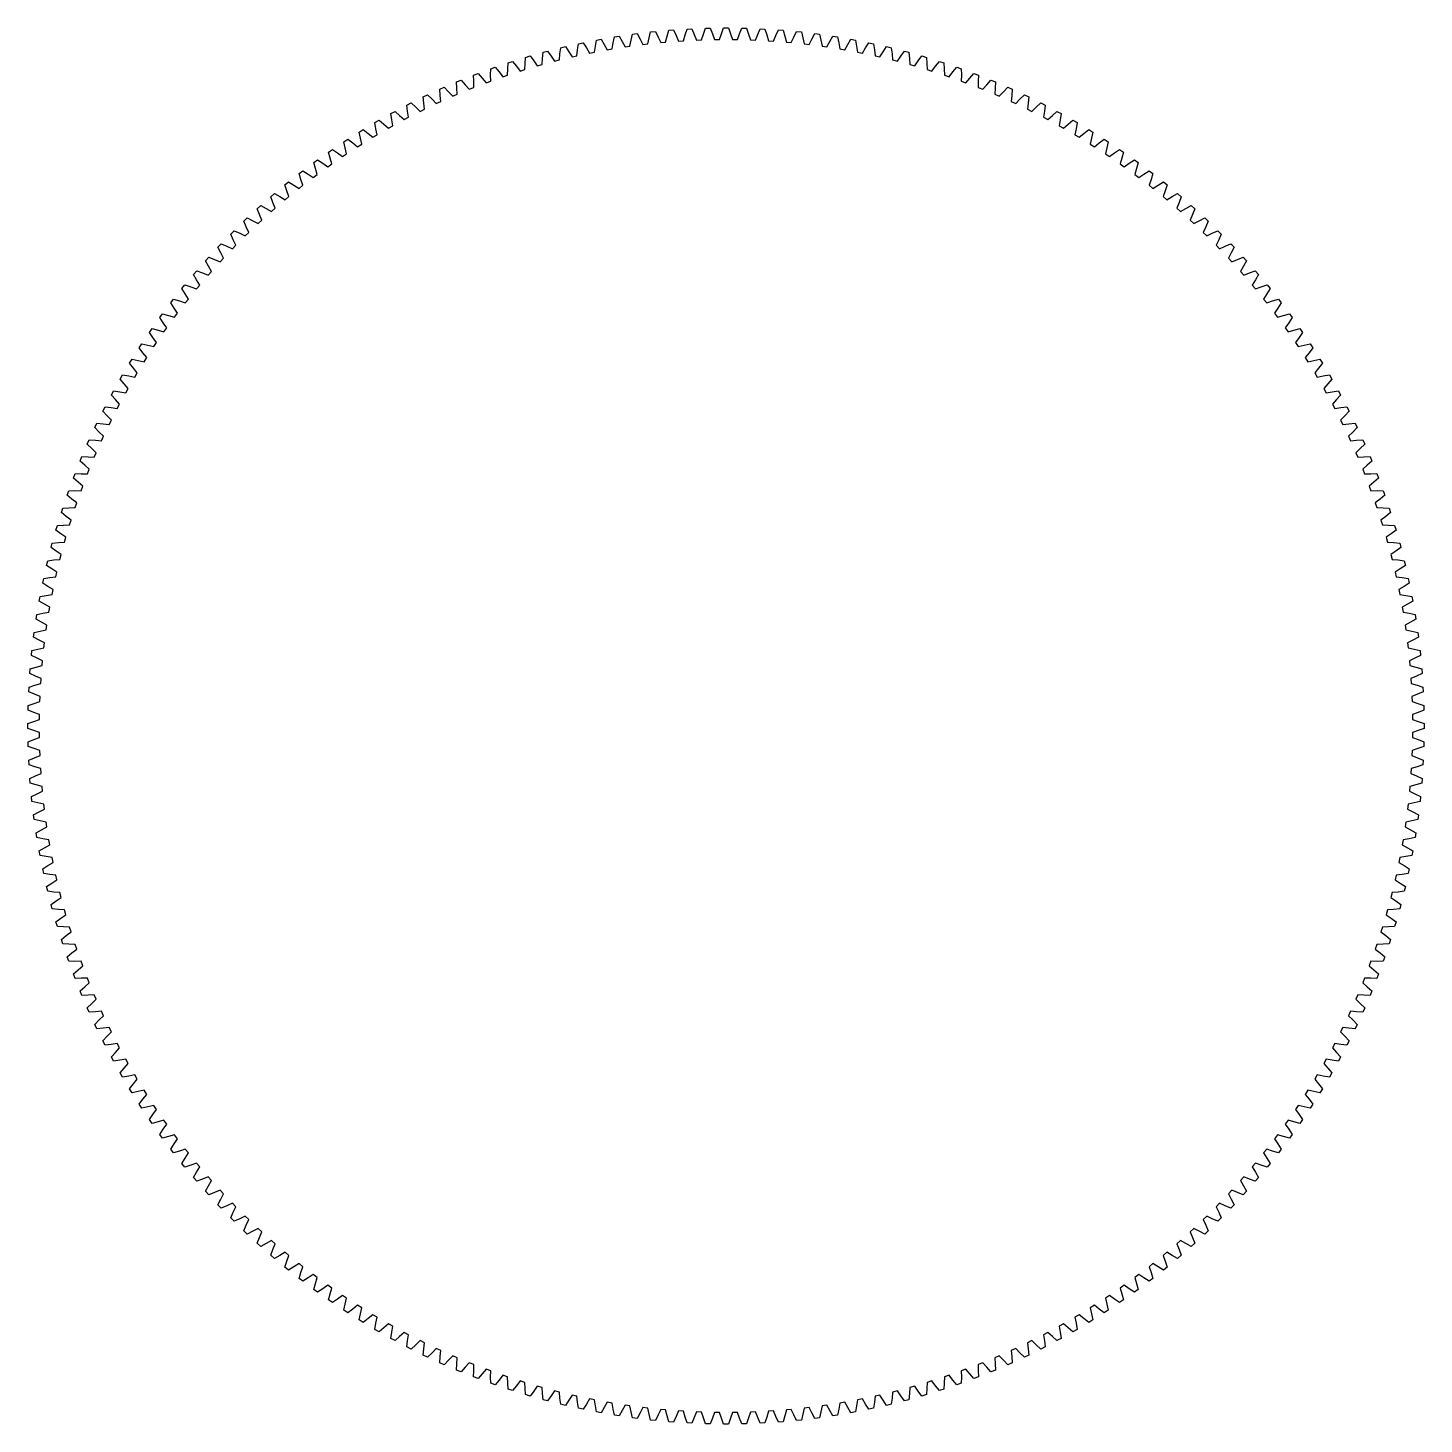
# Model space of a CAD drawing. Extents: x -385 to 385, y -385 to 385.
import ezdxf

# ---------------------------------------------------------------- set-up
doc = ezdxf.new("R2010")
doc.units = 0
doc.layers.add('Layer_1', color=7, linetype='CONTINUOUS')

msp = doc.modelspace()

# ---------------------------------------------------------------- linework, layer by layer
at = {"layer": 'Layer_1', "color": 7}
msp.add_lwpolyline([(378.77174, 3.59062), (381.96368, 2.49984), (385.15271, 1.31677), (385.15271, -1.31705), (381.96368, -2.50012), (378.77174, -3.5909), (378.73594, -6.3257), (381.89823, -7.49966), (385.0552, -8.76581), (384.9863, -11.39872), (381.76739, -12.49791), (378.54799, -13.50476), (378.44062, -16.23768), (381.57109, -17.49402), (384.69383, -18.84237), (384.55599, -21.47258), (381.30942, -22.48713), (378.06477, -23.40936), (377.88589, -26.13854), (380.9824, -27.47639), (384.06878, -28.90603), (383.86213, -31.53172), (380.59011, -32.46094), (377.32243, -33.29792), (377.07217, -36.02148), (380.1326, -37.43993), (383.1805, -38.94987), (382.90519, -41.56925), (379.60997, -42.4125), (376.3215, -43.16366), (376.00003, -45.87973), (379.02228, -47.37781), (382.02961, -48.96702), (381.68583, -51.5783), (378.36966, -52.335), (375.06265, -52.99981), (374.67019, -55.70654), (377.6522, -57.28322), (380.61689, -58.95061), (380.20487, -61.55199), (376.87003, -62.22163), (373.54676, -62.79965), (373.08358, -65.49518), (376.02329, -67.14937), (378.94332, -68.89379), (378.46335, -71.4835), (375.11212, -72.06561), (371.77485, -72.55644), (371.24127, -75.23892), (374.13667, -76.9695), (377.01004, -78.78976), (376.46244, -81.36602), (373.09712, -81.86021), (369.74815, -82.26351), (369.14454, -84.9311), (371.99364, -86.73688), (374.81838, -88.63173), (374.20353, -91.19277), (370.82643, -91.5987), (367.46804, -91.9142), (366.79481, -94.56507), (369.59567, -96.44482), (372.36983, -98.41296), (371.68815, -100.95703), (368.30158, -101.27441), (364.93609, -101.50189), (364.19369, -104.13424), (366.94439, -106.08665), (369.66608, -108.12674), (368.91804, -110.6521), (365.52432, -110.88072), (362.15403, -111.02002), (361.34298, -113.63203), (364.04163, -115.65578), (366.70898, -117.76642), (365.89509, -120.27133), (362.49655, -120.41103), (359.12377, -120.46203), (358.24462, -123.05192), (360.88937, -125.14562), (363.50056, -127.32536), (362.62137, -129.8081), (359.22034, -129.8588), (355.84738, -129.8215), (354.90074, -132.38748), (357.48977, -134.5497), (360.04301, -136.79704), (359.09914, -139.25592), (355.69794, -139.21752), (352.32711, -139.09196), (351.31363, -141.63228), (353.84517, -143.86153), (356.3387, -146.17494), (355.33079, -148.60826), (351.93177, -148.4809), (348.56538, -148.26714), (347.48574, -150.78007), (349.95806, -153.07482), (352.39018, -155.45271), (351.31892, -157.85881), (347.92439, -157.64251), (344.56475, -157.34071), (343.41971, -159.82451), (345.83111, -162.1832), (348.20015, -164.62394), (347.06627, -167.00118), (343.67857, -166.69609), (340.32798, -166.30645), (339.11831, -168.75942), (341.46714, -171.18042), (343.77148, -173.68234), (342.57576, -176.02908), (339.1972, -175.63542), (335.85796, -175.1582), (334.58449, -177.57867), (336.86915, -180.06033), (339.10721, -182.62171), (337.85046, -184.93635), (334.48337, -184.45438), (331.15777, -183.88992), (329.82137, -186.27622), (332.04028, -188.81683), (334.21053, -191.43592), (332.89362, -193.71687), (329.5403, -193.14693), (326.23061, -192.4956), (324.83221, -194.84611), (326.98385, -197.44393), (329.08479, -200.11893), (327.70863, -202.36463), (324.37138, -201.7071), (321.07988, -200.96936), (319.62042, -203.28245), (321.70333, -205.93571), (323.73352, -208.66479), (322.29904, -210.87369), (318.98015, -210.12903), (315.70909, -209.30538), (314.18958, -211.57948), (316.20232, -214.28635), (318.16038, -217.06764), (316.66857, -219.23823), (313.37031, -218.40695), (310.12193, -217.49796), (308.54341, -219.7315), (310.4846, -222.49013), (312.36919, -225.32172), (310.82107, -227.45252), (307.5457, -226.53519), (304.32222, -225.54147), (302.68579, -227.73293), (304.5541, -230.54143), (306.36391, -233.42138), (304.76055, -235.51093), (301.51031, -234.50817), (298.31395, -233.43041), (296.62071, -235.57828), (298.41486, -238.43472), (300.14867, -241.36107), (298.49116, -243.40792), (295.26828, -242.32042), (292.10123, -241.15937), (290.35235, -243.26217), (292.07111, -246.16461), (293.72772, -249.13533), (292.0172, -251.1381), (288.82389, -249.96661), (285.68832, -248.72305), (283.88499, -250.77935), (285.52719, -253.72578), (287.10547, -256.73885), (285.3431, -258.69616), (282.18156, -257.44148), (279.07961, -256.11626), (277.22307, -258.12466), (278.78758, -261.11307), (280.28644, -264.16642), (278.47345, -266.07692), (275.34583, -264.73991), (272.27964, -263.33395), (270.37116, -265.29306), (271.8569, -268.3214), (273.27533, -271.41294), (271.41294, -273.27533), (268.3214, -271.8569), (265.29306, -270.37116), (263.33395, -272.27964), (264.73991, -275.34583), (266.07692, -278.47345), (264.16642, -280.28644), (261.11307, -278.78758), (258.12466, -277.22307), (256.11626, -279.07961), (257.44148, -282.18156), (258.69616, -285.3431), (256.73885, -287.10547), (253.72578, -285.52719), (250.77935, -283.88499), (248.72305, -285.68832), (249.96661, -288.82389), (251.1381, -292.0172), (249.13533, -293.72772), (246.16461, -292.07111), (243.26217, -290.35235), (241.15937, -292.10123), (242.32042, -295.26828), (243.40792, -298.49116), (241.36107, -300.14867), (238.43472, -298.41486), (235.57828, -296.62071), (233.43041, -298.31395), (234.50817, -301.51031), (235.51093, -304.76055), (233.42138, -306.36391), (230.54143, -304.5541), (227.73293, -302.68579), (225.54147, -304.32222), (226.53519, -307.5457), (227.45252, -310.82107), (225.32172, -312.36919), (222.49013, -310.4846), (219.7315, -308.54341), (217.49796, -310.12193), (218.40695, -313.37031), (219.23823, -316.66857), (217.06764, -318.16038), (214.28635, -316.20232), (211.57948, -314.18958), (209.30538, -315.70909), (210.12903, -318.98015), (210.87369, -322.29904), (208.66479, -323.73352), (205.93571, -321.70333), (203.28245, -319.62042), (200.96936, -321.07988), (201.7071, -324.37138), (202.36463, -327.70863), (200.11893, -329.08479), (197.44393, -326.98385), (194.84611, -324.83221), (192.4956, -326.23061), (193.14693, -329.5403), (193.71687, -332.89362), (191.43592, -334.21053), (188.81683, -332.04028), (186.27622, -329.82137), (183.88992, -331.15777), (184.45438, -334.48337), (184.93635, -337.85046), (182.62171, -339.10721), (180.06033, -336.86915), (177.57867, -334.58449), (175.1582, -335.85796), (175.63542, -339.1972), (176.02908, -342.57576), (173.68234, -343.77148), (171.18042, -341.46714), (168.75942, -339.11831), (166.30645, -340.32798), (166.69609, -343.67857), (167.00118, -347.06627), (164.62394, -348.20015), (162.1832, -345.83111), (159.82451, -343.41971), (157.34071, -344.56475), (157.64251, -347.92439), (157.85881, -351.31892), (155.45271, -352.39018), (153.07482, -349.95806), (150.78007, -347.48574), (148.26714, -348.56538), (148.4809, -351.93177), (148.60826, -355.33079), (146.17494, -356.3387), (143.86153, -353.84517), (141.63228, -351.31363), (139.09196, -352.32711), (139.21752, -355.69794), (139.25592, -359.09914), (136.79704, -360.04301), (134.5497, -357.48977), (132.38748, -354.90074), (129.8215, -355.84738), (129.8588, -359.22034), (129.8081, -362.62137), (127.32536, -363.50056), (125.14562, -360.88937), (123.05192, -358.24462), (120.46203, -359.12377), (120.41103, -362.49655), (120.27133, -365.89509), (117.76642, -366.70898), (115.65578, -364.04163), (113.63203, -361.34298), (111.02002, -362.15403), (110.88072, -365.52432), (110.6521, -368.91804), (108.12674, -369.66608), (106.08665, -366.94439), (104.13424, -364.19369), (101.50189, -364.93609), (101.27441, -368.30158), (100.95703, -371.68815), (98.412962, -372.36983), (96.444822, -369.59567), (94.565072, -366.79481), (91.914202, -367.46804), (91.598702, -370.82643), (91.192772, -374.20353), (88.631732, -374.81838), (86.736882, -371.99364), (84.931102, -369.14454), (82.263512, -369.74815), (81.860212, -373.09712), (81.366022, -376.46244), (78.789762, -377.01004), (76.969502, -374.13667), (75.238922, -371.24127), (72.556442, -371.77485), (72.065612, -375.11212), (71.483502, -378.46335), (68.893792, -378.94332), (67.149372, -376.02329), (65.495182, -373.08358), (62.799652, -373.54676), (62.221632, -376.87003), (61.551992, -380.20487), (58.950612, -380.61689), (57.283222, -377.6522), (55.706542, -374.67019), (52.999812, -375.06265), (52.335002, -378.36966), (51.578302, -381.68583), (48.967022, -382.02961), (47.377812, -379.02228), (45.879732, -376.00003), (43.163662, -376.3215), (42.412502, -379.60997), (41.569252, -382.90519), (38.949872, -383.1805), (37.439932, -380.1326), (36.021482, -377.07217), (33.297922, -377.32243), (32.460942, -380.59011), (31.531722, -383.86213), (28.906032, -384.06878), (27.476392, -380.9824), (26.138542, -377.88589), (23.409362, -378.06477), (22.487132, -381.30942), (21.472582, -384.55599), (18.842372, -384.69383), (17.494022, -381.57109), (16.237682, -378.44062), (13.504762, -378.54799), (12.497912, -381.76739), (11.398722, -384.9863), (8.765812, -385.0552), (7.499662, -381.89823), (6.325702, -378.73594), (3.590902, -378.77174), (2.500122, -381.96368), (1.317052, -385.15271), (-1.316768, -385.15271), (-2.499838, -381.96368), (-3.590618, -378.77174), (-6.325418, -378.73594), (-7.499378, -381.89823), (-8.765528, -385.0552), (-11.398438, -384.9863), (-12.497628, -381.76739), (-13.504478, -378.54799), (-16.237398, -378.44062), (-17.493738, -381.57109), (-18.842088, -384.69383), (-21.472298, -384.55599), (-22.486848, -381.30942), (-23.409078, -378.06477), (-26.138258, -377.88589), (-27.476108, -380.9824), (-28.905748, -384.06878), (-31.531438, -383.86213), (-32.460658, -380.59011), (-33.297638, -377.32243), (-36.021198, -377.07217), (-37.439648, -380.1326), (-38.949588, -383.1805), (-41.568968, -382.90519), (-42.412218, -379.60997), (-43.163378, -376.3215), (-45.879448, -376.00003), (-47.377528, -379.02228), (-48.966738, -382.02961), (-51.578018, -381.68583), (-52.334718, -378.36966), (-52.999528, -375.06265), (-55.706258, -374.67019), (-57.282938, -377.6522), (-58.950328, -380.61689), (-61.551708, -380.20487), (-62.221348, -376.87003), (-62.799368, -373.54676), (-65.494898, -373.08358), (-67.149088, -376.02329), (-68.893508, -378.94332), (-71.483218, -378.46335), (-72.065328, -375.11212), (-72.556158, -371.77485), (-75.238638, -371.24127), (-76.969218, -374.13667), (-78.789478, -377.01004), (-81.365738, -376.46244), (-81.859928, -373.09712), (-82.263228, -369.74815), (-84.930818, -369.14454), (-86.736598, -371.99364), (-88.631448, -374.81838), (-91.192488, -374.20353), (-91.598418, -370.82643), (-91.913918, -367.46804), (-94.564788, -366.79481), (-96.444538, -369.59567), (-98.412678, -372.36983), (-100.95675, -371.68815), (-101.27413, -368.30158), (-101.50161, -364.93609), (-104.13396, -364.19369), (-106.08637, -366.94439), (-108.12646, -369.66608), (-110.65182, -368.91804), (-110.88044, -365.52432), (-111.01974, -362.15403), (-113.63175, -361.34298), (-115.6555, -364.04163), (-117.76614, -366.70898), (-120.27105, -365.89509), (-120.41075, -362.49655), (-120.46175, -359.12377), (-123.05164, -358.24462), (-125.14534, -360.88937), (-127.32508, -363.50056), (-129.80782, -362.62137), (-129.85852, -359.22034), (-129.82122, -355.84738), (-132.3872, -354.90074), (-134.54942, -357.48977), (-136.79676, -360.04301), (-139.25564, -359.09914), (-139.21724, -355.69794), (-139.09168, -352.32711), (-141.632, -351.31363), (-143.86125, -353.84517), (-146.17466, -356.3387), (-148.60798, -355.33079), (-148.48062, -351.93177), (-148.26686, -348.56538), (-150.77979, -347.48574), (-153.07454, -349.95806), (-155.45243, -352.39018), (-157.85853, -351.31892), (-157.64223, -347.92439), (-157.34043, -344.56475), (-159.82423, -343.41971), (-162.18292, -345.83111), (-164.62366, -348.20015), (-167.0009, -347.06627), (-166.69581, -343.67857), (-166.30617, -340.32798), (-168.75914, -339.11831), (-171.18014, -341.46714), (-173.68206, -343.77148), (-176.0288, -342.57576), (-175.63514, -339.1972), (-175.15792, -335.85796), (-177.57839, -334.58449), (-180.06005, -336.86915), (-182.62143, -339.10721), (-184.93607, -337.85046), (-184.4541, -334.48337), (-183.88964, -331.15777), (-186.27594, -329.82137), (-188.81655, -332.04028), (-191.43564, -334.21053), (-193.71659, -332.89362), (-193.14665, -329.5403), (-192.49532, -326.23061), (-194.84583, -324.83221), (-197.44365, -326.98385), (-200.11865, -329.08479), (-202.36435, -327.70863), (-201.70682, -324.37138), (-200.96908, -321.07988), (-203.28217, -319.62042), (-205.93543, -321.70333), (-208.66451, -323.73352), (-210.87341, -322.29904), (-210.12875, -318.98015), (-209.3051, -315.70909), (-211.5792, -314.18958), (-214.28607, -316.20232), (-217.06736, -318.16038), (-219.23795, -316.66857), (-218.40667, -313.37031), (-217.49768, -310.12193), (-219.73122, -308.54341), (-222.48985, -310.4846), (-225.32144, -312.36919), (-227.45224, -310.82107), (-226.53491, -307.5457), (-225.54119, -304.32222), (-227.73265, -302.68579), (-230.54115, -304.5541), (-233.4211, -306.36391), (-235.51065, -304.76055), (-234.50789, -301.51031), (-233.43013, -298.31395), (-235.578, -296.62071), (-238.43444, -298.41486), (-241.36079, -300.14867), (-243.40764, -298.49116), (-242.32014, -295.26828), (-241.15909, -292.10123), (-243.26189, -290.35235), (-246.16433, -292.07111), (-249.13505, -293.72772), (-251.13782, -292.0172), (-249.96633, -288.82389), (-248.72277, -285.68832), (-250.77907, -283.88499), (-253.7255, -285.52719), (-256.73857, -287.10547), (-258.69588, -285.3431), (-257.4412, -282.18156), (-256.11598, -279.07961), (-258.12438, -277.22307), (-261.11279, -278.78758), (-264.16614, -280.28644), (-266.07664, -278.47345), (-264.73963, -275.34583), (-263.33367, -272.27964), (-265.29278, -270.37116), (-268.32112, -271.8569), (-271.41266, -273.27533), (-273.27505, -271.41294), (-271.85662, -268.3214), (-270.37088, -265.29306), (-272.27936, -263.33395), (-275.34555, -264.73991), (-278.47317, -266.07692), (-280.28616, -264.16642), (-278.7873, -261.11307), (-277.22279, -258.12466), (-279.07933, -256.11626), (-282.18128, -257.44148), (-285.34282, -258.69616), (-287.10519, -256.73885), (-285.52691, -253.72578), (-283.88471, -250.77935), (-285.68804, -248.72305), (-288.82361, -249.96661), (-292.01692, -251.1381), (-293.72744, -249.13533), (-292.07083, -246.16461), (-290.35207, -243.26217), (-292.10095, -241.15937), (-295.268, -242.32042), (-298.49088, -243.40792), (-300.14839, -241.36107), (-298.41458, -238.43472), (-296.62043, -235.57828), (-298.31367, -233.43041), (-301.51003, -234.50817), (-304.76027, -235.51093), (-306.36363, -233.42138), (-304.55382, -230.54143), (-302.68551, -227.73293), (-304.32194, -225.54147), (-307.54542, -226.53519), (-310.82079, -227.45252), (-312.36891, -225.32172), (-310.48432, -222.49013), (-308.54313, -219.7315), (-310.12165, -217.49796), (-313.37003, -218.40695), (-316.66829, -219.23823), (-318.1601, -217.06764), (-316.20204, -214.28635), (-314.1893, -211.57948), (-315.70881, -209.30538), (-318.97987, -210.12903), (-322.29876, -210.87369), (-323.73324, -208.66479), (-321.70305, -205.93571), (-319.62014, -203.28245), (-321.0796, -200.96936), (-324.3711, -201.7071), (-327.70835, -202.36463), (-329.08451, -200.11893), (-326.98357, -197.44393), (-324.83193, -194.84611), (-326.23033, -192.4956), (-329.54002, -193.14693), (-332.89334, -193.71687), (-334.21025, -191.43592), (-332.04, -188.81683), (-329.82109, -186.27622), (-331.15749, -183.88992), (-334.48309, -184.45438), (-337.85018, -184.93635), (-339.10693, -182.62171), (-336.86887, -180.06033), (-334.58421, -177.57867), (-335.85768, -175.1582), (-339.19692, -175.63542), (-342.57548, -176.02908), (-343.7712, -173.68234), (-341.46686, -171.18042), (-339.11803, -168.75942), (-340.3277, -166.30645), (-343.67829, -166.69609), (-347.06599, -167.00118), (-348.19987, -164.62394), (-345.83083, -162.1832), (-343.41943, -159.82451), (-344.56447, -157.34071), (-347.92411, -157.64251), (-351.31864, -157.85881), (-352.3899, -155.45271), (-349.95778, -153.07482), (-347.48546, -150.78007), (-348.5651, -148.26714), (-351.93149, -148.4809), (-355.33051, -148.60826), (-356.33842, -146.17494), (-353.84489, -143.86153), (-351.31335, -141.63228), (-352.32683, -139.09196), (-355.69766, -139.21752), (-359.09886, -139.25592), (-360.04273, -136.79704), (-357.48949, -134.5497), (-354.90046, -132.38748), (-355.8471, -129.8215), (-359.22006, -129.8588), (-362.62109, -129.8081), (-363.50028, -127.32536), (-360.88909, -125.14562), (-358.24434, -123.05192), (-359.12349, -120.46203), (-362.49627, -120.41103), (-365.89481, -120.27133), (-366.7087, -117.76642), (-364.04135, -115.65578), (-361.3427, -113.63203), (-362.15375, -111.02002), (-365.52404, -110.88072), (-368.91776, -110.6521), (-369.6658, -108.12674), (-366.94411, -106.08665), (-364.19341, -104.13424), (-364.93581, -101.50189), (-368.3013, -101.27441), (-371.68787, -100.95703), (-372.36955, -98.41296), (-369.59539, -96.44482), (-366.79453, -94.56507), (-367.46776, -91.9142), (-370.82615, -91.5987), (-374.20325, -91.19277), (-374.8181, -88.63173), (-371.99336, -86.73688), (-369.14426, -84.9311), (-369.74787, -82.26351), (-373.09684, -81.86021), (-376.46216, -81.36602), (-377.00976, -78.78976), (-374.13639, -76.9695), (-371.24099, -75.23892), (-371.77457, -72.55644), (-375.11184, -72.06561), (-378.46307, -71.4835), (-378.94304, -68.89379), (-376.02301, -67.14937), (-373.0833, -65.49518), (-373.54648, -62.79965), (-376.86975, -62.22163), (-380.20459, -61.55199), (-380.61661, -58.95061), (-377.65192, -57.28322), (-374.66991, -55.70654), (-375.06237, -52.99981), (-378.36938, -52.335), (-381.68555, -51.5783), (-382.02933, -48.96702), (-379.022, -47.37781), (-375.99975, -45.87973), (-376.32122, -43.16366), (-379.60969, -42.4125), (-382.90491, -41.56925), (-383.18022, -38.94987), (-380.13232, -37.43993), (-377.07189, -36.02148), (-377.32215, -33.29792), (-380.58983, -32.46094), (-383.86185, -31.53172), (-384.0685, -28.90603), (-380.98212, -27.47639), (-377.88561, -26.13854), (-378.06449, -23.40936), (-381.30914, -22.48713), (-384.55571, -21.47258), (-384.69355, -18.84237), (-381.57081, -17.49402), (-378.44034, -16.23768), (-378.54771, -13.50476), (-381.76711, -12.49791), (-384.98602, -11.39872), (-385.05492, -8.76581), (-381.89795, -7.49966), (-378.73566, -6.3257), (-378.77146, -3.5909), (-381.9634, -2.50012), (-385.15243, -1.31705), (-385.15243, 1.31677), (-381.9634, 2.49984), (-378.77146, 3.59062), (-378.73566, 6.32542), (-381.89795, 7.49938), (-385.05492, 8.76553), (-384.98602, 11.39844), (-381.76711, 12.49763), (-378.54771, 13.50448), (-378.44034, 16.2374), (-381.57081, 17.49374), (-384.69355, 18.84209), (-384.55571, 21.4723), (-381.30914, 22.48685), (-378.06449, 23.40908), (-377.88561, 26.13826), (-380.98212, 27.47611), (-384.0685, 28.90575), (-383.86185, 31.53144), (-380.58983, 32.46066), (-377.32215, 33.29764), (-377.07189, 36.0212), (-380.13232, 37.43965), (-383.18022, 38.94959), (-382.90491, 41.56897), (-379.60969, 42.41222), (-376.32122, 43.16338), (-375.99975, 45.87945), (-379.022, 47.37753), (-382.02933, 48.96674), (-381.68555, 51.57802), (-378.36938, 52.33472), (-375.06237, 52.99953), (-374.66991, 55.70626), (-377.65192, 57.28294), (-380.61661, 58.95033), (-380.20459, 61.55171), (-376.86975, 62.22135), (-373.54648, 62.79937), (-373.0833, 65.4949), (-376.02301, 67.14909), (-378.94304, 68.89351), (-378.46307, 71.48322), (-375.11184, 72.06533), (-371.77457, 72.55616), (-371.24099, 75.23864), (-374.13639, 76.96922), (-377.00976, 78.78948), (-376.46216, 81.36574), (-373.09684, 81.85993), (-369.74787, 82.26323), (-369.14426, 84.93082), (-371.99336, 86.7366), (-374.8181, 88.63145), (-374.20325, 91.19249), (-370.82615, 91.59842), (-367.46776, 91.91392), (-366.79453, 94.56479), (-369.59539, 96.44454), (-372.36955, 98.41268), (-371.68787, 100.95675), (-368.3013, 101.27413), (-364.93581, 101.50161), (-364.19341, 104.13396), (-366.94411, 106.08637), (-369.6658, 108.12646), (-368.91776, 110.65182), (-365.52404, 110.88044), (-362.15375, 111.01974), (-361.3427, 113.63175), (-364.04135, 115.6555), (-366.7087, 117.76614), (-365.89481, 120.27105), (-362.49627, 120.41075), (-359.12349, 120.46175), (-358.24434, 123.05164), (-360.88909, 125.14534), (-363.50028, 127.32508), (-362.62109, 129.80782), (-359.22006, 129.85852), (-355.8471, 129.82122), (-354.90046, 132.3872), (-357.48949, 134.54942), (-360.04273, 136.79676), (-359.09886, 139.25564), (-355.69766, 139.21724), (-352.32683, 139.09168), (-351.31335, 141.632), (-353.84489, 143.86125), (-356.33842, 146.17466), (-355.33051, 148.60798), (-351.93149, 148.48062), (-348.5651, 148.26686), (-347.48546, 150.77979), (-349.95778, 153.07454), (-352.3899, 155.45243), (-351.31864, 157.85853), (-347.92411, 157.64223), (-344.56447, 157.34043), (-343.41943, 159.82423), (-345.83083, 162.18292), (-348.19987, 164.62366), (-347.06599, 167.0009), (-343.67829, 166.69581), (-340.3277, 166.30617), (-339.11803, 168.75914), (-341.46686, 171.18014), (-343.7712, 173.68206), (-342.57548, 176.0288), (-339.19692, 175.63514), (-335.85768, 175.15792), (-334.58421, 177.57839), (-336.86887, 180.06005), (-339.10693, 182.62143), (-337.85018, 184.93607), (-334.48309, 184.4541), (-331.15749, 183.88964), (-329.82109, 186.27594), (-332.04, 188.81655), (-334.21025, 191.43564), (-332.89334, 193.71659), (-329.54002, 193.14665), (-326.23033, 192.49532), (-324.83193, 194.84583), (-326.98357, 197.44365), (-329.08451, 200.11865), (-327.70835, 202.36435), (-324.3711, 201.70682), (-321.0796, 200.96908), (-319.62014, 203.28217), (-321.70305, 205.93543), (-323.73324, 208.66451), (-322.29876, 210.87341), (-318.97987, 210.12875), (-315.70881, 209.3051), (-314.1893, 211.5792), (-316.20204, 214.28607), (-318.1601, 217.06736), (-316.66829, 219.23795), (-313.37003, 218.40667), (-310.12165, 217.49768), (-308.54313, 219.73122), (-310.48432, 222.48985), (-312.36891, 225.32144), (-310.82079, 227.45224), (-307.54542, 226.53491), (-304.32194, 225.54119), (-302.68551, 227.73265), (-304.55382, 230.54115), (-306.36363, 233.4211), (-304.76027, 235.51065), (-301.51003, 234.50789), (-298.31367, 233.43013), (-296.62043, 235.578), (-298.41458, 238.43444), (-300.14839, 241.36079), (-298.49088, 243.40764), (-295.268, 242.32014), (-292.10095, 241.15909), (-290.35207, 243.26189), (-292.07083, 246.16433), (-293.72744, 249.13505), (-292.01692, 251.13782), (-288.82361, 249.96633), (-285.68804, 248.72277), (-283.88471, 250.77907), (-285.52691, 253.7255), (-287.10519, 256.73857), (-285.34282, 258.69588), (-282.18128, 257.4412), (-279.07933, 256.11598), (-277.22279, 258.12438), (-278.7873, 261.11279), (-280.28616, 264.16614), (-278.47317, 266.07664), (-275.34555, 264.73963), (-272.27936, 263.33367), (-270.37088, 265.29278), (-271.85662, 268.32112), (-273.27505, 271.41266), (-271.41266, 273.27505), (-268.32112, 271.85662), (-265.29278, 270.37088), (-263.33367, 272.27936), (-264.73963, 275.34555), (-266.07664, 278.47317), (-264.16614, 280.28616), (-261.11279, 278.7873), (-258.12438, 277.22279), (-256.11598, 279.07933), (-257.4412, 282.18128), (-258.69588, 285.34282), (-256.73857, 287.10519), (-253.7255, 285.52691), (-250.77907, 283.88471), (-248.72277, 285.68804), (-249.96633, 288.82361), (-251.13782, 292.01692), (-249.13505, 293.72744), (-246.16433, 292.07083), (-243.26189, 290.35207), (-241.15909, 292.10095), (-242.32014, 295.268), (-243.40764, 298.49088), (-241.36079, 300.14839), (-238.43444, 298.41458), (-235.578, 296.62043), (-233.43013, 298.31367), (-234.50789, 301.51003), (-235.51065, 304.76027), (-233.4211, 306.36363), (-230.54115, 304.55382), (-227.73265, 302.68551), (-225.54119, 304.32194), (-226.53491, 307.54542), (-227.45224, 310.82079), (-225.32144, 312.36891), (-222.48985, 310.48432), (-219.73122, 308.54313), (-217.49768, 310.12165), (-218.40667, 313.37003), (-219.23795, 316.66829), (-217.06736, 318.1601), (-214.28607, 316.20204), (-211.5792, 314.1893), (-209.3051, 315.70881), (-210.12875, 318.97987), (-210.87341, 322.29876), (-208.66451, 323.73324), (-205.93543, 321.70305), (-203.28217, 319.62014), (-200.96908, 321.0796), (-201.70682, 324.3711), (-202.36435, 327.70835), (-200.11865, 329.08451), (-197.44365, 326.98357), (-194.84583, 324.83193), (-192.49532, 326.23033), (-193.14665, 329.54002), (-193.71659, 332.89334), (-191.43564, 334.21025), (-188.81655, 332.04), (-186.27594, 329.82109), (-183.88964, 331.15749), (-184.4541, 334.48309), (-184.93607, 337.85018), (-182.62143, 339.10693), (-180.06005, 336.86887), (-177.57839, 334.58421), (-175.15792, 335.85768), (-175.63514, 339.19692), (-176.0288, 342.57548), (-173.68206, 343.7712), (-171.18014, 341.46686), (-168.75914, 339.11803), (-166.30617, 340.3277), (-166.69581, 343.67829), (-167.0009, 347.06599), (-164.62366, 348.19987), (-162.18292, 345.83083), (-159.82423, 343.41943), (-157.34043, 344.56447), (-157.64223, 347.92411), (-157.85853, 351.31864), (-155.45243, 352.3899), (-153.07454, 349.95778), (-150.77979, 347.48546), (-148.26686, 348.5651), (-148.48062, 351.93149), (-148.60798, 355.33051), (-146.17466, 356.33842), (-143.86125, 353.84489), (-141.632, 351.31335), (-139.09168, 352.32683), (-139.21724, 355.69766), (-139.25564, 359.09886), (-136.79676, 360.04273), (-134.54942, 357.48949), (-132.3872, 354.90046), (-129.82122, 355.8471), (-129.85852, 359.22006), (-129.80782, 362.62109), (-127.32508, 363.50028), (-125.14534, 360.88909), (-123.05164, 358.24434), (-120.46175, 359.12349), (-120.41075, 362.49627), (-120.27105, 365.89481), (-117.76614, 366.7087), (-115.6555, 364.04135), (-113.63175, 361.3427), (-111.01974, 362.15375), (-110.88044, 365.52404), (-110.65182, 368.91776), (-108.12646, 369.6658), (-106.08637, 366.94411), (-104.13396, 364.19341), (-101.50161, 364.93581), (-101.27413, 368.3013), (-100.95675, 371.68787), (-98.412678, 372.36955), (-96.444538, 369.59539), (-94.564788, 366.79453), (-91.913918, 367.46776), (-91.598418, 370.82615), (-91.192488, 374.20325), (-88.631448, 374.8181), (-86.736598, 371.99336), (-84.930818, 369.14426), (-82.263228, 369.74787), (-81.859928, 373.09684), (-81.365738, 376.46216), (-78.789478, 377.00976), (-76.969218, 374.13639), (-75.238638, 371.24099), (-72.556158, 371.77457), (-72.065328, 375.11184), (-71.483218, 378.46307), (-68.893508, 378.94304), (-67.149088, 376.02301), (-65.494898, 373.0833), (-62.799368, 373.54648), (-62.221348, 376.86975), (-61.551708, 380.20459), (-58.950328, 380.61661), (-57.282938, 377.65192), (-55.706258, 374.66991), (-52.999528, 375.06237), (-52.334718, 378.36938), (-51.578018, 381.68555), (-48.966738, 382.02933), (-47.377528, 379.022), (-45.879448, 375.99975), (-43.163378, 376.32122), (-42.412218, 379.60969), (-41.568968, 382.90491), (-38.949588, 383.18022), (-37.439648, 380.13232), (-36.021198, 377.07189), (-33.297638, 377.32215), (-32.460658, 380.58983), (-31.531438, 383.86185), (-28.905748, 384.0685), (-27.476108, 380.98212), (-26.138258, 377.88561), (-23.409078, 378.06449), (-22.486848, 381.30914), (-21.472298, 384.55571), (-18.842088, 384.69355), (-17.493738, 381.57081), (-16.237398, 378.44034), (-13.504478, 378.54771), (-12.497628, 381.76711), (-11.398438, 384.98602), (-8.765528, 385.05492), (-7.499378, 381.89795), (-6.325418, 378.73566), (-3.590618, 378.77146), (-2.499838, 381.9634), (-1.316768, 385.15243), (1.317052, 385.15243), (2.500122, 381.9634), (3.590902, 378.77146), (6.325702, 378.73566), (7.499662, 381.89795), (8.765812, 385.05492), (11.398722, 384.98602), (12.497912, 381.76711), (13.504762, 378.54771), (16.237682, 378.44034), (17.494022, 381.57081), (18.842372, 384.69355), (21.472582, 384.55571), (22.487132, 381.30914), (23.409362, 378.06449), (26.138542, 377.88561), (27.476392, 380.98212), (28.906032, 384.0685), (31.531722, 383.86185), (32.460942, 380.58983), (33.297922, 377.32215), (36.021482, 377.07189), (37.439932, 380.13232), (38.949872, 383.18022), (41.569252, 382.90491), (42.412502, 379.60969), (43.163662, 376.32122), (45.879732, 375.99975), (47.377812, 379.022), (48.967022, 382.02933), (51.578302, 381.68555), (52.335002, 378.36938), (52.999812, 375.06237), (55.706542, 374.66991), (57.283222, 377.65192), (58.950612, 380.61661), (61.551992, 380.20459), (62.221632, 376.86975), (62.799652, 373.54648), (65.495182, 373.0833), (67.149372, 376.02301), (68.893792, 378.94304), (71.483502, 378.46307), (72.065612, 375.11184), (72.556442, 371.77457), (75.238922, 371.24099), (76.969502, 374.13639), (78.789762, 377.00976), (81.366022, 376.46216), (81.860212, 373.09684), (82.263512, 369.74787), (84.931102, 369.14426), (86.736882, 371.99336), (88.631732, 374.8181), (91.192772, 374.20325), (91.598702, 370.82615), (91.914202, 367.46776), (94.565072, 366.79453), (96.444822, 369.59539), (98.412962, 372.36955), (100.95703, 371.68787), (101.27441, 368.3013), (101.50189, 364.93581), (104.13424, 364.19341), (106.08665, 366.94411), (108.12674, 369.6658), (110.6521, 368.91776), (110.88072, 365.52404), (111.02002, 362.15375), (113.63203, 361.3427), (115.65578, 364.04135), (117.76642, 366.7087), (120.27133, 365.89481), (120.41103, 362.49627), (120.46203, 359.12349), (123.05192, 358.24434), (125.14562, 360.88909), (127.32536, 363.50028), (129.8081, 362.62109), (129.8588, 359.22006), (129.8215, 355.8471), (132.38748, 354.90046), (134.5497, 357.48949), (136.79704, 360.04273), (139.25592, 359.09886), (139.21752, 355.69766), (139.09196, 352.32683), (141.63228, 351.31335), (143.86153, 353.84489), (146.17494, 356.33842), (148.60826, 355.33051), (148.4809, 351.93149), (148.26714, 348.5651), (150.78007, 347.48546), (153.07482, 349.95778), (155.45271, 352.3899), (157.85881, 351.31864), (157.64251, 347.92411), (157.34071, 344.56447), (159.82451, 343.41943), (162.1832, 345.83083), (164.62394, 348.19987), (167.00118, 347.06599), (166.69609, 343.67829), (166.30645, 340.3277), (168.75942, 339.11803), (171.18042, 341.46686), (173.68234, 343.7712), (176.02908, 342.57548), (175.63542, 339.19692), (175.1582, 335.85768), (177.57867, 334.58421), (180.06033, 336.86887), (182.62171, 339.10693), (184.93635, 337.85018), (184.45438, 334.48309), (183.88992, 331.15749), (186.27622, 329.82109), (188.81683, 332.04), (191.43592, 334.21025), (193.71687, 332.89334), (193.14693, 329.54002), (192.4956, 326.23033), (194.84611, 324.83193), (197.44393, 326.98357), (200.11893, 329.08451), (202.36463, 327.70835), (201.7071, 324.3711), (200.96936, 321.0796), (203.28245, 319.62014), (205.93571, 321.70305), (208.66479, 323.73324), (210.87369, 322.29876), (210.12903, 318.97987), (209.30538, 315.70881), (211.57948, 314.1893), (214.28635, 316.20204), (217.06764, 318.1601), (219.23823, 316.66829), (218.40695, 313.37003), (217.49796, 310.12165), (219.7315, 308.54313), (222.49013, 310.48432), (225.32172, 312.36891), (227.45252, 310.82079), (226.53519, 307.54542), (225.54147, 304.32194), (227.73293, 302.68551), (230.54143, 304.55382), (233.42138, 306.36363), (235.51093, 304.76027), (234.50817, 301.51003), (233.43041, 298.31367), (235.57828, 296.62043), (238.43472, 298.41458), (241.36107, 300.14839), (243.40792, 298.49088), (242.32042, 295.268), (241.15937, 292.10095), (243.26217, 290.35207), (246.16461, 292.07083), (249.13533, 293.72744), (251.1381, 292.01692), (249.96661, 288.82361), (248.72305, 285.68804), (250.77935, 283.88471), (253.72578, 285.52691), (256.73885, 287.10519), (258.69616, 285.34282), (257.44148, 282.18128), (256.11626, 279.07933), (258.12466, 277.22279), (261.11307, 278.7873), (264.16642, 280.28616), (266.07692, 278.47317), (264.73991, 275.34555), (263.33395, 272.27936), (265.29306, 270.37088), (268.3214, 271.85662), (271.41294, 273.27505), (273.27533, 271.41266), (271.8569, 268.32112), (270.37116, 265.29278), (272.27964, 263.33367), (275.34583, 264.73963), (278.47345, 266.07664), (280.28644, 264.16614), (278.78758, 261.11279), (277.22307, 258.12438), (279.07961, 256.11598), (282.18156, 257.4412), (285.3431, 258.69588), (287.10547, 256.73857), (285.52719, 253.7255), (283.88499, 250.77907), (285.68832, 248.72277), (288.82389, 249.96633), (292.0172, 251.13782), (293.72772, 249.13505), (292.07111, 246.16433), (290.35235, 243.26189), (292.10123, 241.15909), (295.26828, 242.32014), (298.49116, 243.40764), (300.14867, 241.36079), (298.41486, 238.43444), (296.62071, 235.578), (298.31395, 233.43013), (301.51031, 234.50789), (304.76055, 235.51065), (306.36391, 233.4211), (304.5541, 230.54115), (302.68579, 227.73265), (304.32222, 225.54119), (307.5457, 226.53491), (310.82107, 227.45224), (312.36919, 225.32144), (310.4846, 222.48985), (308.54341, 219.73122), (310.12193, 217.49768), (313.37031, 218.40667), (316.66857, 219.23795), (318.16038, 217.06736), (316.20232, 214.28607), (314.18958, 211.5792), (315.70909, 209.3051), (318.98015, 210.12875), (322.29904, 210.87341), (323.73352, 208.66451), (321.70333, 205.93543), (319.62042, 203.28217), (321.07988, 200.96908), (324.37138, 201.70682), (327.70863, 202.36435), (329.08479, 200.11865), (326.98385, 197.44365), (324.83221, 194.84583), (326.23061, 192.49532), (329.5403, 193.14665), (332.89362, 193.71659), (334.21053, 191.43564), (332.04028, 188.81655), (329.82137, 186.27594), (331.15777, 183.88964), (334.48337, 184.4541), (337.85046, 184.93607), (339.10721, 182.62143), (336.86915, 180.06005), (334.58449, 177.57839), (335.85796, 175.15792), (339.1972, 175.63514), (342.57576, 176.0288), (343.77148, 173.68206), (341.46714, 171.18014), (339.11831, 168.75914), (340.32798, 166.30617), (343.67857, 166.69581), (347.06627, 167.0009), (348.20015, 164.62366), (345.83111, 162.18292), (343.41971, 159.82423), (344.56475, 157.34043), (347.92439, 157.64223), (351.31892, 157.85853), (352.39018, 155.45243), (349.95806, 153.07454), (347.48574, 150.77979), (348.56538, 148.26686), (351.93177, 148.48062), (355.33079, 148.60798), (356.3387, 146.17466), (353.84517, 143.86125), (351.31363, 141.632), (352.32711, 139.09168), (355.69794, 139.21724), (359.09914, 139.25564), (360.04301, 136.79676), (357.48977, 134.54942), (354.90074, 132.3872), (355.84738, 129.82122), (359.22034, 129.85852), (362.62137, 129.80782), (363.50056, 127.32508), (360.88937, 125.14534), (358.24462, 123.05164), (359.12377, 120.46175), (362.49655, 120.41075), (365.89509, 120.27105), (366.70898, 117.76614), (364.04163, 115.6555), (361.34298, 113.63175), (362.15403, 111.01974), (365.52432, 110.88044), (368.91804, 110.65182), (369.66608, 108.12646), (366.94439, 106.08637), (364.19369, 104.13396), (364.93609, 101.50161), (368.30158, 101.27413), (371.68815, 100.95675), (372.36983, 98.41268), (369.59567, 96.44454), (366.79481, 94.56479), (367.46804, 91.91392), (370.82643, 91.59842), (374.20353, 91.19249), (374.81838, 88.63145), (371.99364, 86.7366), (369.14454, 84.93082), (369.74815, 82.26323), (373.09712, 81.85993), (376.46244, 81.36574), (377.01004, 78.78948), (374.13667, 76.96922), (371.24127, 75.23864), (371.77485, 72.55616), (375.11212, 72.06533), (378.46335, 71.48322), (378.94332, 68.89351), (376.02329, 67.14909), (373.08358, 65.4949), (373.54676, 62.79937), (376.87003, 62.22135), (380.20487, 61.55171), (380.61689, 58.95033), (377.6522, 57.28294), (374.67019, 55.70626), (375.06265, 52.99953), (378.36966, 52.33472), (381.68583, 51.57802), (382.02961, 48.96674), (379.02228, 47.37753), (376.00003, 45.87945), (376.3215, 43.16338), (379.60997, 42.41222), (382.90519, 41.56897), (383.1805, 38.94959), (380.1326, 37.43965), (377.07217, 36.0212), (377.32243, 33.29764), (380.59011, 32.46066), (383.86213, 31.53144), (384.06878, 28.90575), (380.9824, 27.47611), (377.88589, 26.13826), (378.06477, 23.40908), (381.30942, 22.48685), (384.55599, 21.4723), (384.69383, 18.84209), (381.57109, 17.49374), (378.44062, 16.2374), (378.54799, 13.50448), (381.76739, 12.49763), (384.9863, 11.39844), (385.0552, 8.76553), (381.89823, 7.49938), (378.73594, 6.32542)], close=True, dxfattribs=at)

doc.saveas('drawing.dxf')
